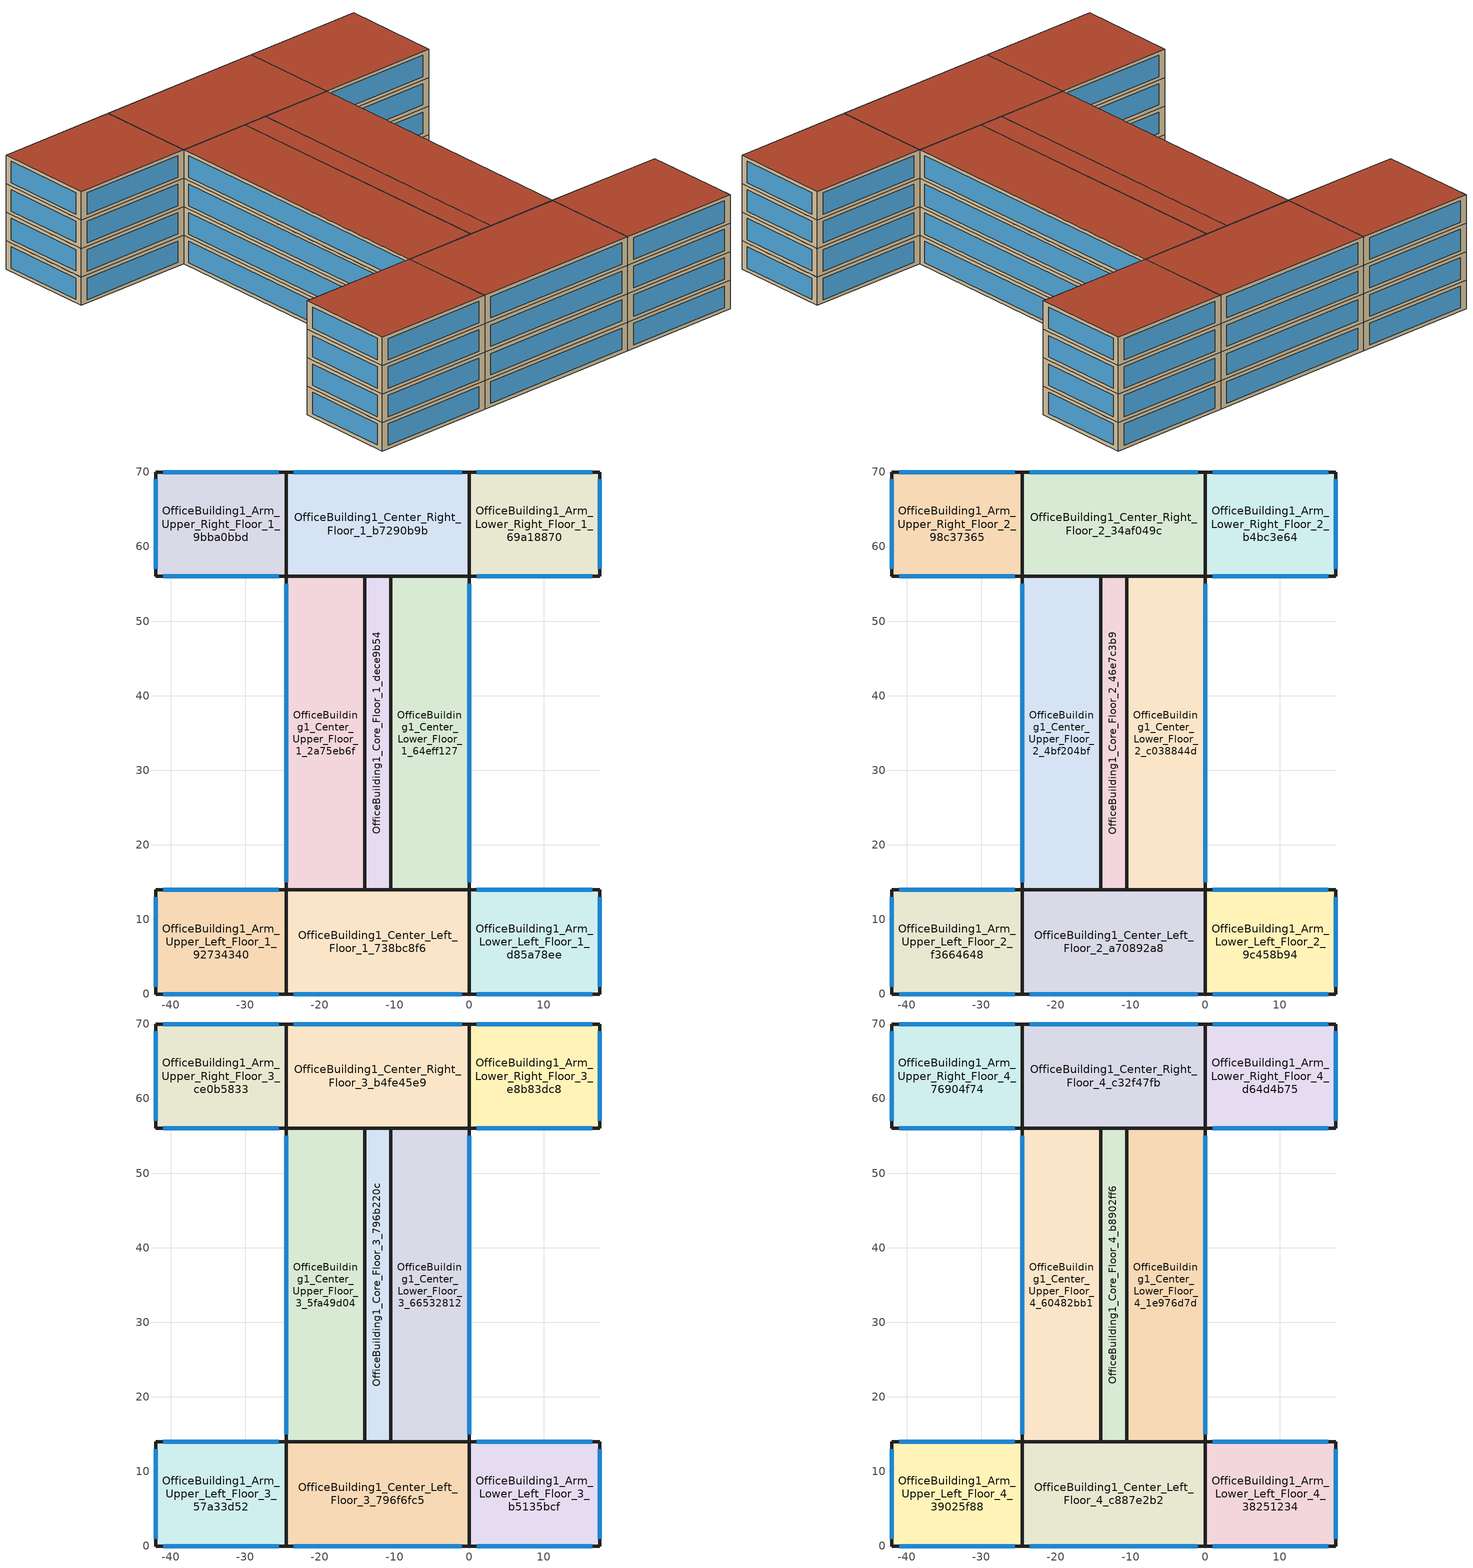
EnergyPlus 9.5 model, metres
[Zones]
OfficeBuilding1_Arm_Lower_Left_Floor_1_d85a78ee
 floor ground (BasePlate): 17.5,14 17.5,0 0,0 0,14 z0
 wall outside (Wall_Exterior_Bearing_AboveGround): 17.5,14 0,14 0,0 17.5,0 17.5,14 z0:4
 window (Theoretical-Window_EnergyStandardCompliant): 16.5,14 1,14 / 17.5,1 17.5,13 / 1,0 16.5,0 z0.5:3.5
 roof outside (Roof_Flat): 17.5,0 17.5,14 0,14 0,0 z4
OfficeBuilding1_Arm_Lower_Right_Floor_1_69a18870
 floor ground (BasePlate): 17.5,70 17.5,56 0,56 0,70 z0
 wall outside (Wall_Exterior_Bearing_AboveGround): 17.5,70 0,70 0,56 17.5,56 17.5,70 z0:4
 window (Theoretical-Window_EnergyStandardCompliant): 16.5,70 1,70 / 17.5,57 17.5,69 / 1,56 16.5,56 z0.5:3.5
 roof outside (Roof_Flat): 17.5,56 17.5,70 0,70 0,56 z4
OfficeBuilding1_Arm_Upper_Left_Floor_1_92734340
 floor ground (BasePlate): -24.5,14 -24.5,0 -42,0 -42,14 z0
 wall outside (Wall_Exterior_Bearing_AboveGround): -42,0 -24.5,0 -24.5,14 -42,14 -42,0 z0:4
 window (Theoretical-Window_EnergyStandardCompliant): -41,0 -25.5,0 / -42,13 -42,1 / -25.5,14 -41,14 z0.5:3.5
 roof outside (Roof_Flat): -24.5,0 -24.5,14 -42,14 -42,0 z4
OfficeBuilding1_Arm_Upper_Right_Floor_1_9bba0bbd
 floor ground (BasePlate): -24.5,70 -24.5,56 -42,56 -42,70 z0
 wall outside (Wall_Exterior_Bearing_AboveGround): -42,56 -24.5,56 -24.5,70 -42,70 -42,56 z0:4
 window (Theoretical-Window_EnergyStandardCompliant): -41,56 -25.5,56 / -42,69 -42,57 / -25.5,70 -41,70 z0.5:3.5
 roof outside (Roof_Flat): -24.5,56 -24.5,70 -42,70 -42,56 z4
OfficeBuilding1_Center_Left_Floor_1_738bc8f6
 floor ground (BasePlate): 0,14 0,0 -24.5,0 -24.5,14 z0
 wall outside (Wall_Exterior_Bearing_AboveGround): 0,0 0,14 -24.5,14 -24.5,0 0,0 z0:4
 window (Theoretical-Window_EnergyStandardCompliant): -23.5,0 -1,0 z0.5:3.5
 roof outside (Roof_Flat): 0,0 0,14 -24.5,14 -24.5,0 z4
OfficeBuilding1_Center_Lower_Floor_1_64eff127
 floor ground (BasePlate): 0,56 0,14 -10.5,14 -10.5,56 z0
 wall outside (Wall_Exterior_Bearing_AboveGround): 0,14 0,56 -10.5,56 -10.5,14 0,14 z0:4
 window (Theoretical-Window_EnergyStandardCompliant): 0,15 0,55 z0.5:3.5
 roof outside (Roof_Flat): 0,14 0,56 -10.5,56 -10.5,14 z4
OfficeBuilding1_Center_Right_Floor_1_b7290b9b
 floor ground (BasePlate): 0,70 0,56 -24.5,56 -24.5,70 z0
 wall outside (Wall_Exterior_Bearing_AboveGround): 0,56 0,70 -24.5,70 -24.5,56 0,56 z0:4
 window (Theoretical-Window_EnergyStandardCompliant): -1,70 -23.5,70 z0.5:3.5
 roof outside (Roof_Flat): 0,56 0,70 -24.5,70 -24.5,56 z4
OfficeBuilding1_Center_Upper_Floor_1_2a75eb6f
 floor ground (BasePlate): -14,56 -14,14 -24.5,14 -24.5,56 z0
 wall outside (Wall_Exterior_Bearing_AboveGround): -14,14 -14,56 -24.5,56 -24.5,14 -14,14 z0:4
 window (Theoretical-Window_EnergyStandardCompliant): -24.5,55 -24.5,15 z0.5:3.5
 roof outside (Roof_Flat): -14,14 -14,56 -24.5,56 -24.5,14 z4
OfficeBuilding1_Core_Floor_1_dece9b54
 floor ground (BasePlate): -10.5,56 -10.5,14 -14,14 -14,56 z0
 wall outside (Wall_Exterior_Bearing_AboveGround): -10.5,14 -10.5,56 -14,56 -14,14 -10.5,14 z0:4
 roof outside (Roof_Flat): -10.5,14 -10.5,56 -14,56 -14,14 z4
OfficeBuilding1_Arm_Lower_Left_Floor_2_9c458b94
 floor outside (Generic Exposed Floor): 17.5,14 17.5,0 0,0 0,14 z4
 wall outside (Wall_Exterior_Bearing_AboveGround): 17.5,14 0,14 0,0 17.5,0 17.5,14 z4:8
 window (Theoretical-Window_EnergyStandardCompliant): 16.5,14 1,14 / 17.5,1 17.5,13 / 1,0 16.5,0 z4.5:7.5
 roof outside (Roof_Flat): 17.5,0 17.5,14 0,14 0,0 z8
OfficeBuilding1_Arm_Lower_Right_Floor_2_b4bc3e64
 floor outside (Generic Exposed Floor): 17.5,70 17.5,56 0,56 0,70 z4
 wall outside (Wall_Exterior_Bearing_AboveGround): 17.5,70 0,70 0,56 17.5,56 17.5,70 z4:8
 window (Theoretical-Window_EnergyStandardCompliant): 16.5,70 1,70 / 17.5,57 17.5,69 / 1,56 16.5,56 z4.5:7.5
 roof outside (Roof_Flat): 17.5,56 17.5,70 0,70 0,56 z8
OfficeBuilding1_Arm_Upper_Left_Floor_2_f3664648
 floor outside (Generic Exposed Floor): -24.5,14 -24.5,0 -42,0 -42,14 z4
 wall outside (Wall_Exterior_Bearing_AboveGround): -42,0 -24.5,0 -24.5,14 -42,14 -42,0 z4:8
 window (Theoretical-Window_EnergyStandardCompliant): -41,0 -25.5,0 / -42,13 -42,1 / -25.5,14 -41,14 z4.5:7.5
 roof outside (Roof_Flat): -24.5,0 -24.5,14 -42,14 -42,0 z8
OfficeBuilding1_Arm_Upper_Right_Floor_2_98c37365
 floor outside (Generic Exposed Floor): -24.5,70 -24.5,56 -42,56 -42,70 z4
 wall outside (Wall_Exterior_Bearing_AboveGround): -42,56 -24.5,56 -24.5,70 -42,70 -42,56 z4:8
 window (Theoretical-Window_EnergyStandardCompliant): -41,56 -25.5,56 / -42,69 -42,57 / -25.5,70 -41,70 z4.5:7.5
 roof outside (Roof_Flat): -24.5,56 -24.5,70 -42,70 -42,56 z8
OfficeBuilding1_Center_Left_Floor_2_a70892a8
 floor outside (Generic Exposed Floor): 0,14 0,0 -24.5,0 -24.5,14 z4
 wall outside (Wall_Exterior_Bearing_AboveGround): 0,0 0,14 -24.5,14 -24.5,0 0,0 z4:8
 window (Theoretical-Window_EnergyStandardCompliant): -23.5,0 -1,0 z4.5:7.5
 roof outside (Roof_Flat): 0,0 0,14 -24.5,14 -24.5,0 z8
OfficeBuilding1_Center_Lower_Floor_2_c038844d
 floor outside (Generic Exposed Floor): 0,56 0,14 -10.5,14 -10.5,56 z4
 wall outside (Wall_Exterior_Bearing_AboveGround): 0,14 0,56 -10.5,56 -10.5,14 0,14 z4:8
 window (Theoretical-Window_EnergyStandardCompliant): 0,15 0,55 z4.5:7.5
 roof outside (Roof_Flat): 0,14 0,56 -10.5,56 -10.5,14 z8
OfficeBuilding1_Center_Right_Floor_2_34af049c
 floor outside (Generic Exposed Floor): 0,70 0,56 -24.5,56 -24.5,70 z4
 wall outside (Wall_Exterior_Bearing_AboveGround): 0,56 0,70 -24.5,70 -24.5,56 0,56 z4:8
 window (Theoretical-Window_EnergyStandardCompliant): -1,70 -23.5,70 z4.5:7.5
 roof outside (Roof_Flat): 0,56 0,70 -24.5,70 -24.5,56 z8
OfficeBuilding1_Center_Upper_Floor_2_4bf204bf
 floor outside (Generic Exposed Floor): -14,56 -14,14 -24.5,14 -24.5,56 z4
 wall outside (Wall_Exterior_Bearing_AboveGround): -14,14 -14,56 -24.5,56 -24.5,14 -14,14 z4:8
 window (Theoretical-Window_EnergyStandardCompliant): -24.5,55 -24.5,15 z4.5:7.5
 roof outside (Roof_Flat): -14,14 -14,56 -24.5,56 -24.5,14 z8
OfficeBuilding1_Core_Floor_2_46e7c3b9
 floor outside (Generic Exposed Floor): -10.5,56 -10.5,14 -14,14 -14,56 z4
 wall outside (Wall_Exterior_Bearing_AboveGround): -10.5,14 -10.5,56 -14,56 -14,14 -10.5,14 z4:8
 roof outside (Roof_Flat): -10.5,14 -10.5,56 -14,56 -14,14 z8
OfficeBuilding1_Arm_Lower_Left_Floor_3_b5135bcf
 floor outside (Generic Exposed Floor): 17.5,14 17.5,0 0,0 0,14 z8
 wall outside (Wall_Exterior_Bearing_AboveGround): 17.5,14 0,14 0,0 17.5,0 17.5,14 z8:12
 window (Theoretical-Window_EnergyStandardCompliant): 16.5,14 1,14 / 17.5,1 17.5,13 / 1,0 16.5,0 z8.5:11.5
 roof outside (Roof_Flat): 17.5,0 17.5,14 0,14 0,0 z12
OfficeBuilding1_Arm_Lower_Right_Floor_3_e8b83dc8
 floor outside (Generic Exposed Floor): 17.5,70 17.5,56 0,56 0,70 z8
 wall outside (Wall_Exterior_Bearing_AboveGround): 17.5,70 0,70 0,56 17.5,56 17.5,70 z8:12
 window (Theoretical-Window_EnergyStandardCompliant): 16.5,70 1,70 / 17.5,57 17.5,69 / 1,56 16.5,56 z8.5:11.5
 roof outside (Roof_Flat): 17.5,56 17.5,70 0,70 0,56 z12
OfficeBuilding1_Arm_Upper_Left_Floor_3_57a33d52
 floor outside (Generic Exposed Floor): -24.5,14 -24.5,0 -42,0 -42,14 z8
 wall outside (Wall_Exterior_Bearing_AboveGround): -42,0 -24.5,0 -24.5,14 -42,14 -42,0 z8:12
 window (Theoretical-Window_EnergyStandardCompliant): -41,0 -25.5,0 / -42,13 -42,1 / -25.5,14 -41,14 z8.5:11.5
 roof outside (Roof_Flat): -24.5,0 -24.5,14 -42,14 -42,0 z12
OfficeBuilding1_Arm_Upper_Right_Floor_3_ce0b5833
 floor outside (Generic Exposed Floor): -24.5,70 -24.5,56 -42,56 -42,70 z8
 wall outside (Wall_Exterior_Bearing_AboveGround): -42,56 -24.5,56 -24.5,70 -42,70 -42,56 z8:12
 window (Theoretical-Window_EnergyStandardCompliant): -41,56 -25.5,56 / -42,69 -42,57 / -25.5,70 -41,70 z8.5:11.5
 roof outside (Roof_Flat): -24.5,56 -24.5,70 -42,70 -42,56 z12
OfficeBuilding1_Center_Left_Floor_3_796f6fc5
 floor outside (Generic Exposed Floor): 0,14 0,0 -24.5,0 -24.5,14 z8
 wall outside (Wall_Exterior_Bearing_AboveGround): 0,0 0,14 -24.5,14 -24.5,0 0,0 z8:12
 window (Theoretical-Window_EnergyStandardCompliant): -23.5,0 -1,0 z8.5:11.5
 roof outside (Roof_Flat): 0,0 0,14 -24.5,14 -24.5,0 z12
OfficeBuilding1_Center_Lower_Floor_3_66532812
 floor outside (Generic Exposed Floor): 0,56 0,14 -10.5,14 -10.5,56 z8
 wall outside (Wall_Exterior_Bearing_AboveGround): 0,14 0,56 -10.5,56 -10.5,14 0,14 z8:12
 window (Theoretical-Window_EnergyStandardCompliant): 0,15 0,55 z8.5:11.5
 roof outside (Roof_Flat): 0,14 0,56 -10.5,56 -10.5,14 z12
OfficeBuilding1_Center_Right_Floor_3_b4fe45e9
 floor outside (Generic Exposed Floor): 0,70 0,56 -24.5,56 -24.5,70 z8
 wall outside (Wall_Exterior_Bearing_AboveGround): 0,56 0,70 -24.5,70 -24.5,56 0,56 z8:12
 window (Theoretical-Window_EnergyStandardCompliant): -1,70 -23.5,70 z8.5:11.5
 roof outside (Roof_Flat): 0,56 0,70 -24.5,70 -24.5,56 z12
OfficeBuilding1_Center_Upper_Floor_3_5fa49d04
 floor outside (Generic Exposed Floor): -14,56 -14,14 -24.5,14 -24.5,56 z8
 wall outside (Wall_Exterior_Bearing_AboveGround): -14,14 -14,56 -24.5,56 -24.5,14 -14,14 z8:12
 window (Theoretical-Window_EnergyStandardCompliant): -24.5,55 -24.5,15 z8.5:11.5
 roof outside (Roof_Flat): -14,14 -14,56 -24.5,56 -24.5,14 z12
OfficeBuilding1_Core_Floor_3_796b220c
 floor outside (Generic Exposed Floor): -10.5,56 -10.5,14 -14,14 -14,56 z8
 wall outside (Wall_Exterior_Bearing_AboveGround): -10.5,14 -10.5,56 -14,56 -14,14 -10.5,14 z8:12
 roof outside (Roof_Flat): -10.5,14 -10.5,56 -14,56 -14,14 z12
OfficeBuilding1_Arm_Lower_Left_Floor_4_38251234
 floor outside (Generic Exposed Floor): 17.5,14 17.5,0 0,0 0,14 z12
 wall outside (Wall_Exterior_Bearing_AboveGround): 17.5,14 0,14 0,0 17.5,0 17.5,14 z12:16
 window (Theoretical-Window_EnergyStandardCompliant): 16.5,14 1,14 / 17.5,1 17.5,13 / 1,0 16.5,0 z12.5:15.5
 roof outside (Roof_Flat): 17.5,0 17.5,14 0,14 0,0 z16
OfficeBuilding1_Arm_Lower_Right_Floor_4_d64d4b75
 floor outside (Generic Exposed Floor): 17.5,70 17.5,56 0,56 0,70 z12
 wall outside (Wall_Exterior_Bearing_AboveGround): 17.5,70 0,70 0,56 17.5,56 17.5,70 z12:16
 window (Theoretical-Window_EnergyStandardCompliant): 16.5,70 1,70 / 17.5,57 17.5,69 / 1,56 16.5,56 z12.5:15.5
 roof outside (Roof_Flat): 17.5,56 17.5,70 0,70 0,56 z16
OfficeBuilding1_Arm_Upper_Left_Floor_4_39025f88
 floor outside (Generic Exposed Floor): -24.5,14 -24.5,0 -42,0 -42,14 z12
 wall outside (Wall_Exterior_Bearing_AboveGround): -42,0 -24.5,0 -24.5,14 -42,14 -42,0 z12:16
 window (Theoretical-Window_EnergyStandardCompliant): -41,0 -25.5,0 / -42,13 -42,1 / -25.5,14 -41,14 z12.5:15.5
 roof outside (Roof_Flat): -24.5,0 -24.5,14 -42,14 -42,0 z16
OfficeBuilding1_Arm_Upper_Right_Floor_4_76904f74
 floor outside (Generic Exposed Floor): -24.5,70 -24.5,56 -42,56 -42,70 z12
 wall outside (Wall_Exterior_Bearing_AboveGround): -42,56 -24.5,56 -24.5,70 -42,70 -42,56 z12:16
 window (Theoretical-Window_EnergyStandardCompliant): -41,56 -25.5,56 / -42,69 -42,57 / -25.5,70 -41,70 z12.5:15.5
 roof outside (Roof_Flat): -24.5,56 -24.5,70 -42,70 -42,56 z16
OfficeBuilding1_Center_Left_Floor_4_c887e2b2
 floor outside (Generic Exposed Floor): 0,14 0,0 -24.5,0 -24.5,14 z12
 wall outside (Wall_Exterior_Bearing_AboveGround): 0,0 0,14 -24.5,14 -24.5,0 0,0 z12:16
 window (Theoretical-Window_EnergyStandardCompliant): -23.5,0 -1,0 z12.5:15.5
 roof outside (Roof_Flat): 0,0 0,14 -24.5,14 -24.5,0 z16
OfficeBuilding1_Center_Lower_Floor_4_1e976d7d
 floor outside (Generic Exposed Floor): 0,56 0,14 -10.5,14 -10.5,56 z12
 wall outside (Wall_Exterior_Bearing_AboveGround): 0,14 0,56 -10.5,56 -10.5,14 0,14 z12:16
 window (Theoretical-Window_EnergyStandardCompliant): 0,15 0,55 z12.5:15.5
 roof outside (Roof_Flat): 0,14 0,56 -10.5,56 -10.5,14 z16
OfficeBuilding1_Center_Right_Floor_4_c32f47fb
 floor outside (Generic Exposed Floor): 0,70 0,56 -24.5,56 -24.5,70 z12
 wall outside (Wall_Exterior_Bearing_AboveGround): 0,56 0,70 -24.5,70 -24.5,56 0,56 z12:16
 window (Theoretical-Window_EnergyStandardCompliant): -1,70 -23.5,70 z12.5:15.5
 roof outside (Roof_Flat): 0,56 0,70 -24.5,70 -24.5,56 z16
OfficeBuilding1_Center_Upper_Floor_4_60482bb1
 floor outside (Generic Exposed Floor): -14,56 -14,14 -24.5,14 -24.5,56 z12
 wall outside (Wall_Exterior_Bearing_AboveGround): -14,14 -14,56 -24.5,56 -24.5,14 -14,14 z12:16
 window (Theoretical-Window_EnergyStandardCompliant): -24.5,55 -24.5,15 z12.5:15.5
 roof outside (Roof_Flat): -14,14 -14,56 -24.5,56 -24.5,14 z16
OfficeBuilding1_Core_Floor_4_b8902ff6
 floor outside (Generic Exposed Floor): -10.5,56 -10.5,14 -14,14 -14,56 z12
 wall outside (Wall_Exterior_Bearing_AboveGround): -10.5,14 -10.5,56 -14,56 -14,14 -10.5,14 z12:16
 roof outside (Roof_Flat): -10.5,14 -10.5,56 -14,56 -14,14 z16
[Building]
Building 1: North Axis {deg}=0; Terrain=City; Solar Distribution=MinimalShadowing
[Site:Location]
Site 1: Latitude {deg}=0; Longitude {deg}=0; Time Zone {hr}=0; Elevation {m}=0
[Site:WaterMainsTemperature]
Calculation Method=CorrelationFromWeatherFile
[SizingPeriod:DesignDay] Day of Month=21; Dry-Bulb Temperature Range Modifier Type=DefaultMultipliers; Barometric Pressure {Pa}=95129; Rain Indicator=No; Snow Indicator=No; Daylight Saving Time Indicator=No
Name | Month | Day Type | Maximum Dry-Bulb Temperature {C} | Daily Dry-Bulb Temperature Range {deltaC} | Humidity Condition Type | Wetbulb or DewPoint at Maximum Dry-Bulb {C} | Wind Speed {m/s} | Wind Direction {deg} | Solar Model Indicator | ASHRAE Clear Sky Optical Depth for Beam Irradiance (taub) | ASHRAE Clear Sky Optical Depth for Diffuse Irradiance (taud) | Enthalpy at Maximum Dry-Bulb {J/kg} | Sky Clearness
MUNICH Ann Clg .4% Condns DB=>MWB | 7 | SummerDesignDay | 29.4 | 10.7 | Wetbulb | 18.9 | 3.4 | 90 | ASHRAETau | 0.456 | 1.962
MUNICH Ann Clg .4% Condns DP=>MDB | 7 | SummerDesignDay | 21.8 | 10.7 | Dewpoint | 17.8 | 3.4 | 90 | ASHRAETau | 0.456 | 1.962
MUNICH Ann Clg .4% Condns Enth=>MDB | 7 | SummerDesignDay | 27 | 10.7 | Enthalpy |  | 3.4 | 90 | ASHRAETau | 0.456 | 1.962 | 59000
MUNICH Ann Clg .4% Condns WB=>MDB | 7 | SummerDesignDay | 26.8 | 10.7 | Wetbulb | 19.9 | 3.4 | 90 | ASHRAETau | 0.456 | 1.962
MUNICH Ann Htg 99.6% Condns DB | 1 | WinterDesignDay | -14.2 | 0 | Wetbulb | -14.2 | 1.7 | 80 | ASHRAEClearSky |  |  |  | 0
MUNICH Ann Htg Wind 99.6% Condns WS=>MCDB | 1 | WinterDesignDay | 8.4 | 0 | Wetbulb | 8.4 | 15.8 | 80 | ASHRAEClearSky |  |  |  | 0
MUNICH Ann Hum_n 99.6% Condns DP=>MCDB | 1 | WinterDesignDay | -14 | 0 | Dewpoint | -16 | 1.7 | 80 | ASHRAEClearSky |  |  |  | 0
[Material] Thermal Absorptance=0.9
Name | Roughness | Thickness {m} | Conductivity {W/m-K} | Density {kg/m3} | Specific Heat {J/kg-K} | Solar Absorptance | Visible Absorptance
floor_cementscreed | Smooth | 0.08 | 1.4 | 2000 | 1000 | 0.7 | 0.7
floor_structure | Smooth | 0.2 | 2.3 | 2300 | 900 | 0.7 | 0.7
Generic 50mm Insulation | MediumRough | 0.05 | 0.03 | 43 | 1210 | 0.7 | 0.7
Generic Ceiling Air Gap | Smooth | 0.1 | 0.556 | 1.28 | 1000 | 0.7 | 0.7
Generic LW Concrete | MediumRough | 0.1 | 0.53 | 1280 | 840 | 0.8 | 0.8
Generic Painted Metal | Smooth | 0.0015 | 45 | 7690 | 410 | 0.5 | 0.5
gfloor_insulation | Smooth | 0.172558 | 0.035 | 20 | 1000 | 0.7 | 0.7
pInsulation | Smooth | 0.05 | 0.035 | 20 | 1000 | 0.7 | 0.7
roof_insulation | Smooth | 0.231131 | 0.035 | 20 | 1000 | 0.7 | 0.7
roof_plaster | Smooth | 0.02 | 0.7 | 1400 | 1000 | 0.7 | 0.7
roof_structure | Smooth | 0.25 | 2.3 | 2300 | 900 | 0.7 | 0.7
wall_insulation | Smooth | 0.222863 | 0.035 | 25 | 1000 | 0.7 | 0.7
wall_plasterlayer | Smooth | 0.02 | 0.7 | 1400 | 1000 | 0.4 | 0.7
wall_structure | Smooth | 0.18 | 2.3 | 2300 | 1100 | 0.7 | 0.7
[WindowMaterial:SimpleGlazingSystem]
Theoretical-WindowMaterial_EnergyStandardCompliant: U-Factor {W/m2-K}=0.8; Solar Heat Gain Coefficient=0.25; Visible Transmittance=0.6
[Construction]
BasePlate: pInsulation, floor_structure, gfloor_insulation, floor_cementscreed
Generic Exposed Floor: Generic Painted Metal, Generic Ceiling Air Gap, Generic 50mm Insulation, Generic LW Concrete
Roof_Flat: pInsulation, roof_insulation, roof_structure, roof_plaster
Theoretical-Window_EnergyStandardCompliant: Theoretical-WindowMaterial_EnergyStandardCompliant
Wall_Exterior_Bearing_AboveGround: wall_plasterlayer, wall_insulation, wall_structure, wall_plasterlayer
[Zone] Multiplier=1; Part of Total Floor Area=Yes
OfficeBuilding1_Arm_Lower_Left_Floor_1_d85a78ee; OfficeBuilding1_Arm_Lower_Left_Floor_2_9c458b94; OfficeBuilding1_Arm_Lower_Left_Floor_3_b5135bcf; OfficeBuilding1_Arm_Lower_Left_Floor_4_38251234; OfficeBuilding1_Arm_Lower_Right_Floor_1_69a18870; OfficeBuilding1_Arm_Lower_Right_Floor_2_b4bc3e64; OfficeBuilding1_Arm_Lower_Right_Floor_3_e8b83dc8; OfficeBuilding1_Arm_Lower_Right_Floor_4_d64d4b75; OfficeBuilding1_Arm_Upper_Left_Floor_1_92734340; OfficeBuilding1_Arm_Upper_Left_Floor_2_f3664648; OfficeBuilding1_Arm_Upper_Left_Floor_3_57a33d52; OfficeBuilding1_Arm_Upper_Left_Floor_4_39025f88; OfficeBuilding1_Arm_Upper_Right_Floor_1_9bba0bbd; OfficeBuilding1_Arm_Upper_Right_Floor_2_98c37365; OfficeBuilding1_Arm_Upper_Right_Floor_3_ce0b5833; OfficeBuilding1_Arm_Upper_Right_Floor_4_76904f74; OfficeBuilding1_Center_Left_Floor_1_738bc8f6; OfficeBuilding1_Center_Left_Floor_2_a70892a8; OfficeBuilding1_Center_Left_Floor_3_796f6fc5; OfficeBuilding1_Center_Left_Floor_4_c887e2b2; OfficeBuilding1_Center_Lower_Floor_1_64eff127; OfficeBuilding1_Center_Lower_Floor_2_c038844d; OfficeBuilding1_Center_Lower_Floor_3_66532812; OfficeBuilding1_Center_Lower_Floor_4_1e976d7d; OfficeBuilding1_Center_Right_Floor_1_b7290b9b; OfficeBuilding1_Center_Right_Floor_2_34af049c; OfficeBuilding1_Center_Right_Floor_3_b4fe45e9; OfficeBuilding1_Center_Right_Floor_4_c32f47fb; OfficeBuilding1_Center_Upper_Floor_1_2a75eb6f; OfficeBuilding1_Center_Upper_Floor_2_4bf204bf; OfficeBuilding1_Center_Upper_Floor_3_5fa49d04; OfficeBuilding1_Center_Upper_Floor_4_60482bb1; OfficeBuilding1_Core_Floor_1_dece9b54; OfficeBuilding1_Core_Floor_2_46e7c3b9; OfficeBuilding1_Core_Floor_3_796b220c; OfficeBuilding1_Core_Floor_4_b8902ff6
[ZoneControl:Thermostat] Temperature Difference Between Cutout And Setpoint {deltaC}=0
Name | Zone or ZoneList | Control Type Schedule | Control 1
OfficeBuilding1_Arm_Lower_Left_Floor_1_d85a78ee Thermostat | OfficeBuilding1_Arm_Lower_Left_Floor_1_d85a78ee | OfficeBuilding1_Arm_Lower_Left_Floor_1_d85a78ee Thermostat Schedule | Thermostat Setpoint Dual Setpoint 25
OfficeBuilding1_Arm_Lower_Left_Floor_2_9c458b94 Thermostat | OfficeBuilding1_Arm_Lower_Left_Floor_2_9c458b94 | OfficeBuilding1_Arm_Lower_Left_Floor_2_9c458b94 Thermostat Schedule | Thermostat Setpoint Dual Setpoint 26
OfficeBuilding1_Arm_Lower_Left_Floor_3_b5135bcf Thermostat | OfficeBuilding1_Arm_Lower_Left_Floor_3_b5135bcf | OfficeBuilding1_Arm_Lower_Left_Floor_3_b5135bcf Thermostat Schedule | Thermostat Setpoint Dual Setpoint 27
OfficeBuilding1_Arm_Lower_Left_Floor_4_38251234 Thermostat | OfficeBuilding1_Arm_Lower_Left_Floor_4_38251234 | OfficeBuilding1_Arm_Lower_Left_Floor_4_38251234 Thermostat Schedule | Thermostat Setpoint Dual Setpoint 28
OfficeBuilding1_Arm_Lower_Right_Floor_1_69a18870 Thermostat | OfficeBuilding1_Arm_Lower_Right_Floor_1_69a18870 | OfficeBuilding1_Arm_Lower_Right_Floor_1_69a18870 Thermostat Schedule | Thermostat Setpoint Dual Setpoint 21
OfficeBuilding1_Arm_Lower_Right_Floor_2_b4bc3e64 Thermostat | OfficeBuilding1_Arm_Lower_Right_Floor_2_b4bc3e64 | OfficeBuilding1_Arm_Lower_Right_Floor_2_b4bc3e64 Thermostat Schedule | Thermostat Setpoint Dual Setpoint 22
OfficeBuilding1_Arm_Lower_Right_Floor_3_e8b83dc8 Thermostat | OfficeBuilding1_Arm_Lower_Right_Floor_3_e8b83dc8 | OfficeBuilding1_Arm_Lower_Right_Floor_3_e8b83dc8 Thermostat Schedule | Thermostat Setpoint Dual Setpoint 23
OfficeBuilding1_Arm_Lower_Right_Floor_4_d64d4b75 Thermostat | OfficeBuilding1_Arm_Lower_Right_Floor_4_d64d4b75 | OfficeBuilding1_Arm_Lower_Right_Floor_4_d64d4b75 Thermostat Schedule | Thermostat Setpoint Dual Setpoint 24
OfficeBuilding1_Arm_Upper_Left_Floor_1_92734340 Thermostat | OfficeBuilding1_Arm_Upper_Left_Floor_1_92734340 | OfficeBuilding1_Arm_Upper_Left_Floor_1_92734340 Thermostat Schedule | Thermostat Setpoint Dual Setpoint 29
OfficeBuilding1_Arm_Upper_Left_Floor_2_f3664648 Thermostat | OfficeBuilding1_Arm_Upper_Left_Floor_2_f3664648 | OfficeBuilding1_Arm_Upper_Left_Floor_2_f3664648 Thermostat Schedule | Thermostat Setpoint Dual Setpoint 30
OfficeBuilding1_Arm_Upper_Left_Floor_3_57a33d52 Thermostat | OfficeBuilding1_Arm_Upper_Left_Floor_3_57a33d52 | OfficeBuilding1_Arm_Upper_Left_Floor_3_57a33d52 Thermostat Schedule | Thermostat Setpoint Dual Setpoint 31
OfficeBuilding1_Arm_Upper_Left_Floor_4_39025f88 Thermostat | OfficeBuilding1_Arm_Upper_Left_Floor_4_39025f88 | OfficeBuilding1_Arm_Upper_Left_Floor_4_39025f88 Thermostat Schedule | Thermostat Setpoint Dual Setpoint 32
OfficeBuilding1_Arm_Upper_Right_Floor_1_9bba0bbd Thermostat | OfficeBuilding1_Arm_Upper_Right_Floor_1_9bba0bbd | OfficeBuilding1_Arm_Upper_Right_Floor_1_9bba0bbd Thermostat Schedule | Thermostat Setpoint Dual Setpoint 33
OfficeBuilding1_Arm_Upper_Right_Floor_2_98c37365 Thermostat | OfficeBuilding1_Arm_Upper_Right_Floor_2_98c37365 | OfficeBuilding1_Arm_Upper_Right_Floor_2_98c37365 Thermostat Schedule | Thermostat Setpoint Dual Setpoint 34
OfficeBuilding1_Arm_Upper_Right_Floor_3_ce0b5833 Thermostat | OfficeBuilding1_Arm_Upper_Right_Floor_3_ce0b5833 | OfficeBuilding1_Arm_Upper_Right_Floor_3_ce0b5833 Thermostat Schedule | Thermostat Setpoint Dual Setpoint 35
OfficeBuilding1_Arm_Upper_Right_Floor_4_76904f74 Thermostat | OfficeBuilding1_Arm_Upper_Right_Floor_4_76904f74 | OfficeBuilding1_Arm_Upper_Right_Floor_4_76904f74 Thermostat Schedule | Thermostat Setpoint Dual Setpoint 36
OfficeBuilding1_Center_Left_Floor_1_738bc8f6 Thermostat | OfficeBuilding1_Center_Left_Floor_1_738bc8f6 | OfficeBuilding1_Center_Left_Floor_1_738bc8f6 Thermostat Schedule | Thermostat Setpoint Dual Setpoint 17
OfficeBuilding1_Center_Left_Floor_2_a70892a8 Thermostat | OfficeBuilding1_Center_Left_Floor_2_a70892a8 | OfficeBuilding1_Center_Left_Floor_2_a70892a8 Thermostat Schedule | Thermostat Setpoint Dual Setpoint 18
OfficeBuilding1_Center_Left_Floor_3_796f6fc5 Thermostat | OfficeBuilding1_Center_Left_Floor_3_796f6fc5 | OfficeBuilding1_Center_Left_Floor_3_796f6fc5 Thermostat Schedule | Thermostat Setpoint Dual Setpoint 19
OfficeBuilding1_Center_Left_Floor_4_c887e2b2 Thermostat | OfficeBuilding1_Center_Left_Floor_4_c887e2b2 | OfficeBuilding1_Center_Left_Floor_4_c887e2b2 Thermostat Schedule | Thermostat Setpoint Dual Setpoint 20
OfficeBuilding1_Center_Lower_Floor_1_64eff127 Thermostat | OfficeBuilding1_Center_Lower_Floor_1_64eff127 | OfficeBuilding1_Center_Lower_Floor_1_64eff127 Thermostat Schedule | Thermostat Setpoint Dual Setpoint 5
OfficeBuilding1_Center_Lower_Floor_2_c038844d Thermostat | OfficeBuilding1_Center_Lower_Floor_2_c038844d | OfficeBuilding1_Center_Lower_Floor_2_c038844d Thermostat Schedule | Thermostat Setpoint Dual Setpoint 6
OfficeBuilding1_Center_Lower_Floor_3_66532812 Thermostat | OfficeBuilding1_Center_Lower_Floor_3_66532812 | OfficeBuilding1_Center_Lower_Floor_3_66532812 Thermostat Schedule | Thermostat Setpoint Dual Setpoint 7
OfficeBuilding1_Center_Lower_Floor_4_1e976d7d Thermostat | OfficeBuilding1_Center_Lower_Floor_4_1e976d7d | OfficeBuilding1_Center_Lower_Floor_4_1e976d7d Thermostat Schedule | Thermostat Setpoint Dual Setpoint 8
OfficeBuilding1_Center_Right_Floor_1_b7290b9b Thermostat | OfficeBuilding1_Center_Right_Floor_1_b7290b9b | OfficeBuilding1_Center_Right_Floor_1_b7290b9b Thermostat Schedule | Thermostat Setpoint Dual Setpoint 13
OfficeBuilding1_Center_Right_Floor_2_34af049c Thermostat | OfficeBuilding1_Center_Right_Floor_2_34af049c | OfficeBuilding1_Center_Right_Floor_2_34af049c Thermostat Schedule | Thermostat Setpoint Dual Setpoint 14
OfficeBuilding1_Center_Right_Floor_3_b4fe45e9 Thermostat | OfficeBuilding1_Center_Right_Floor_3_b4fe45e9 | OfficeBuilding1_Center_Right_Floor_3_b4fe45e9 Thermostat Schedule | Thermostat Setpoint Dual Setpoint 15
OfficeBuilding1_Center_Right_Floor_4_c32f47fb Thermostat | OfficeBuilding1_Center_Right_Floor_4_c32f47fb | OfficeBuilding1_Center_Right_Floor_4_c32f47fb Thermostat Schedule | Thermostat Setpoint Dual Setpoint 16
OfficeBuilding1_Center_Upper_Floor_1_2a75eb6f Thermostat | OfficeBuilding1_Center_Upper_Floor_1_2a75eb6f | OfficeBuilding1_Center_Upper_Floor_1_2a75eb6f Thermostat Schedule | Thermostat Setpoint Dual Setpoint 9
OfficeBuilding1_Center_Upper_Floor_2_4bf204bf Thermostat | OfficeBuilding1_Center_Upper_Floor_2_4bf204bf | OfficeBuilding1_Center_Upper_Floor_2_4bf204bf Thermostat Schedule | Thermostat Setpoint Dual Setpoint 10
OfficeBuilding1_Center_Upper_Floor_3_5fa49d04 Thermostat | OfficeBuilding1_Center_Upper_Floor_3_5fa49d04 | OfficeBuilding1_Center_Upper_Floor_3_5fa49d04 Thermostat Schedule | Thermostat Setpoint Dual Setpoint 11
OfficeBuilding1_Center_Upper_Floor_4_60482bb1 Thermostat | OfficeBuilding1_Center_Upper_Floor_4_60482bb1 | OfficeBuilding1_Center_Upper_Floor_4_60482bb1 Thermostat Schedule | Thermostat Setpoint Dual Setpoint 12
OfficeBuilding1_Core_Floor_1_dece9b54 Thermostat | OfficeBuilding1_Core_Floor_1_dece9b54 | OfficeBuilding1_Core_Floor_1_dece9b54 Thermostat Schedule | Thermostat Setpoint Dual Setpoint 1
OfficeBuilding1_Core_Floor_2_46e7c3b9 Thermostat | OfficeBuilding1_Core_Floor_2_46e7c3b9 | OfficeBuilding1_Core_Floor_2_46e7c3b9 Thermostat Schedule | Thermostat Setpoint Dual Setpoint 2
OfficeBuilding1_Core_Floor_3_796b220c Thermostat | OfficeBuilding1_Core_Floor_3_796b220c | OfficeBuilding1_Core_Floor_3_796b220c Thermostat Schedule | Thermostat Setpoint Dual Setpoint 3
OfficeBuilding1_Core_Floor_4_b8902ff6 Thermostat | OfficeBuilding1_Core_Floor_4_b8902ff6 | OfficeBuilding1_Core_Floor_4_b8902ff6 Thermostat Schedule | Thermostat Setpoint Dual Setpoint 4
[ThermostatSetpoint:DualSetpoint] Heating Setpoint Temperature Schedule=OfficeMedium HTGSETP_SCH_YES_OPTIMUM; Cooling Setpoint Temperature Schedule=OfficeMedium CLGSETP_SCH_YES_OPTIMUM
Thermostat Setpoint Dual Setpoint 25; Thermostat Setpoint Dual Setpoint 26; Thermostat Setpoint Dual Setpoint 27; Thermostat Setpoint Dual Setpoint 28; Thermostat Setpoint Dual Setpoint 21; Thermostat Setpoint Dual Setpoint 22; Thermostat Setpoint Dual Setpoint 23; Thermostat Setpoint Dual Setpoint 24; Thermostat Setpoint Dual Setpoint 29; Thermostat Setpoint Dual Setpoint 30; Thermostat Setpoint Dual Setpoint 31; Thermostat Setpoint Dual Setpoint 32; Thermostat Setpoint Dual Setpoint 33; Thermostat Setpoint Dual Setpoint 34; Thermostat Setpoint Dual Setpoint 35; Thermostat Setpoint Dual Setpoint 36; Thermostat Setpoint Dual Setpoint 17; Thermostat Setpoint Dual Setpoint 18; Thermostat Setpoint Dual Setpoint 19; Thermostat Setpoint Dual Setpoint 20; Thermostat Setpoint Dual Setpoint 5; Thermostat Setpoint Dual Setpoint 6; Thermostat Setpoint Dual Setpoint 7; Thermostat Setpoint Dual Setpoint 8; Thermostat Setpoint Dual Setpoint 13; Thermostat Setpoint Dual Setpoint 14; Thermostat Setpoint Dual Setpoint 15; Thermostat Setpoint Dual Setpoint 16; Thermostat Setpoint Dual Setpoint 9; Thermostat Setpoint Dual Setpoint 10; Thermostat Setpoint Dual Setpoint 11; Thermostat Setpoint Dual Setpoint 12; Thermostat Setpoint Dual Setpoint 1; Thermostat Setpoint Dual Setpoint 2; Thermostat Setpoint Dual Setpoint 3; Thermostat Setpoint Dual Setpoint 4
[ZoneHVAC:IdealLoadsAirSystem] Maximum Heating Supply Air Temperature {C}=50; Minimum Cooling Supply Air Temperature {C}=13; Heating Limit=LimitCapacity; Maximum Sensible Heating Capacity {W}=Autosize; Cooling Limit=LimitFlowRateAndCapacity; Maximum Cooling Air Flow Rate {m3/s}=Autosize; Maximum Total Cooling Capacity {W}=Autosize; Demand Controlled Ventilation Type=None; Outdoor Air Economizer Type=DifferentialDryBulb; Sensible Heat Recovery Effectiveness=0; Latent Heat Recovery Effectiveness=0
Name | Design Specification Outdoor Air Object
OfficeBuilding1_Arm_Lower_Left_Floor_1_d85a78ee Ideal Loads Air System; OfficeBuilding1_Arm_Lower_Left_Floor_2_9c458b94 Ideal Loads Air System; OfficeBuilding1_Arm_Lower_Left_Floor_3_b5135bcf Ideal Loads Air System; OfficeBuilding1_Arm_Lower_Left_Floor_4_38251234 Ideal Loads Air System; OfficeBuilding1_Arm_Lower_Right_Floor_1_69a18870 Ideal Loads Air System; OfficeBuilding1_Arm_Lower_Right_Floor_2_b4bc3e64 Ideal Loads Air System; OfficeBuilding1_Arm_Lower_Right_Floor_3_e8b83dc8 Ideal Loads Air System; OfficeBuilding1_Arm_Lower_Right_Floor_4_d64d4b75 Ideal Loads Air System; OfficeBuilding1_Arm_Upper_Left_Floor_1_92734340 Ideal Loads Air System; OfficeBuilding1_Arm_Upper_Left_Floor_2_f3664648 Ideal Loads Air System; OfficeBuilding1_Arm_Upper_Left_Floor_3_57a33d52 Ideal Loads Air System; OfficeBuilding1_Arm_Upper_Left_Floor_4_39025f88 Ideal Loads Air System; OfficeBuilding1_Arm_Upper_Right_Floor_1_9bba0bbd Ideal Loads Air System; OfficeBuilding1_Arm_Upper_Right_Floor_2_98c37365 Ideal Loads Air System; OfficeBuilding1_Arm_Upper_Right_Floor_3_ce0b5833 Ideal Loads Air System; OfficeBuilding1_Arm_Upper_Right_Floor_4_76904f74 Ideal Loads Air System; OfficeBuilding1_Center_Left_Floor_1_738bc8f6 Ideal Loads Air System; OfficeBuilding1_Center_Left_Floor_2_a70892a8 Ideal Loads Air System; OfficeBuilding1_Center_Left_Floor_3_796f6fc5 Ideal Loads Air System; OfficeBuilding1_Center_Left_Floor_4_c887e2b2 Ideal Loads Air System; OfficeBuilding1_Center_Lower_Floor_1_64eff127 Ideal Loads Air System; OfficeBuilding1_Center_Lower_Floor_3_66532812 Ideal Loads Air System; OfficeBuilding1_Center_Right_Floor_1_b7290b9b Ideal Loads Air System; OfficeBuilding1_Center_Right_Floor_2_34af049c Ideal Loads Air System; OfficeBuilding1_Center_Right_Floor_3_b4fe45e9 Ideal Loads Air System; OfficeBuilding1_Center_Right_Floor_4_c32f47fb Ideal Loads Air System; OfficeBuilding1_Center_Upper_Floor_1_2a75eb6f Ideal Loads Air System; OfficeBuilding1_Center_Upper_Floor_2_4bf204bf Ideal Loads Air System; OfficeBuilding1_Center_Upper_Floor_3_5fa49d04 Ideal Loads Air System; OfficeBuilding1_Center_Upper_Floor_4_60482bb1 Ideal Loads Air System; OfficeBuilding1_Core_Floor_2_46e7c3b9 Ideal Loads Air System; OfficeBuilding1_Core_Floor_3_796b220c Ideal Loads Air System; OfficeBuilding1_Core_Floor_4_b8902ff6 Ideal Loads Air System | 2019::MediumOffice::OpenOffice_Ventilation
OfficeBuilding1_Center_Lower_Floor_2_c038844d Ideal Loads Air System; OfficeBuilding1_Center_Lower_Floor_4_1e976d7d Ideal Loads Air System | 2019::MediumOffice::Conference_Ventilation
OfficeBuilding1_Core_Floor_1_dece9b54 Ideal Loads Air System | 2019::MediumOffice::Stair_Ventilation
[DesignSpecification:OutdoorAir] Outdoor Air Method=Sum; Outdoor Air Flow per Zone Floor Area {m3/s-m2}=0.0003048; Outdoor Air Flow per Zone {m3/s}=0; Outdoor Air Flow Air Changes per Hour {1/hr}=0
Name | Outdoor Air Flow per Person {m3/s-person}
2019::MediumOffice::OpenOffice_Ventilation; 2019::MediumOffice::Conference_Ventilation | 0.00235973
2019::MediumOffice::Stair_Ventilation | 0
[Zone equipment]
OfficeBuilding1_Arm_Lower_Left_Floor_1_d85a78ee: OfficeBuilding1_Arm_Lower_Left_Floor_1_d85a78ee Ideal Loads Air System
OfficeBuilding1_Arm_Lower_Left_Floor_2_9c458b94: OfficeBuilding1_Arm_Lower_Left_Floor_2_9c458b94 Ideal Loads Air System
OfficeBuilding1_Arm_Lower_Left_Floor_3_b5135bcf: OfficeBuilding1_Arm_Lower_Left_Floor_3_b5135bcf Ideal Loads Air System
OfficeBuilding1_Arm_Lower_Left_Floor_4_38251234: OfficeBuilding1_Arm_Lower_Left_Floor_4_38251234 Ideal Loads Air System
OfficeBuilding1_Arm_Lower_Right_Floor_1_69a18870: OfficeBuilding1_Arm_Lower_Right_Floor_1_69a18870 Ideal Loads Air System
OfficeBuilding1_Arm_Lower_Right_Floor_2_b4bc3e64: OfficeBuilding1_Arm_Lower_Right_Floor_2_b4bc3e64 Ideal Loads Air System
OfficeBuilding1_Arm_Lower_Right_Floor_3_e8b83dc8: OfficeBuilding1_Arm_Lower_Right_Floor_3_e8b83dc8 Ideal Loads Air System
OfficeBuilding1_Arm_Lower_Right_Floor_4_d64d4b75: OfficeBuilding1_Arm_Lower_Right_Floor_4_d64d4b75 Ideal Loads Air System
OfficeBuilding1_Arm_Upper_Left_Floor_1_92734340: OfficeBuilding1_Arm_Upper_Left_Floor_1_92734340 Ideal Loads Air System
OfficeBuilding1_Arm_Upper_Left_Floor_2_f3664648: OfficeBuilding1_Arm_Upper_Left_Floor_2_f3664648 Ideal Loads Air System
OfficeBuilding1_Arm_Upper_Left_Floor_3_57a33d52: OfficeBuilding1_Arm_Upper_Left_Floor_3_57a33d52 Ideal Loads Air System
OfficeBuilding1_Arm_Upper_Left_Floor_4_39025f88: OfficeBuilding1_Arm_Upper_Left_Floor_4_39025f88 Ideal Loads Air System
OfficeBuilding1_Arm_Upper_Right_Floor_1_9bba0bbd: OfficeBuilding1_Arm_Upper_Right_Floor_1_9bba0bbd Ideal Loads Air System
OfficeBuilding1_Arm_Upper_Right_Floor_2_98c37365: OfficeBuilding1_Arm_Upper_Right_Floor_2_98c37365 Ideal Loads Air System
OfficeBuilding1_Arm_Upper_Right_Floor_3_ce0b5833: OfficeBuilding1_Arm_Upper_Right_Floor_3_ce0b5833 Ideal Loads Air System
OfficeBuilding1_Arm_Upper_Right_Floor_4_76904f74: OfficeBuilding1_Arm_Upper_Right_Floor_4_76904f74 Ideal Loads Air System
OfficeBuilding1_Center_Left_Floor_1_738bc8f6: OfficeBuilding1_Center_Left_Floor_1_738bc8f6 Ideal Loads Air System
OfficeBuilding1_Center_Left_Floor_2_a70892a8: OfficeBuilding1_Center_Left_Floor_2_a70892a8 Ideal Loads Air System
OfficeBuilding1_Center_Left_Floor_3_796f6fc5: OfficeBuilding1_Center_Left_Floor_3_796f6fc5 Ideal Loads Air System
OfficeBuilding1_Center_Left_Floor_4_c887e2b2: OfficeBuilding1_Center_Left_Floor_4_c887e2b2 Ideal Loads Air System
OfficeBuilding1_Center_Lower_Floor_1_64eff127: OfficeBuilding1_Center_Lower_Floor_1_64eff127 Ideal Loads Air System
OfficeBuilding1_Center_Lower_Floor_2_c038844d: OfficeBuilding1_Center_Lower_Floor_2_c038844d Ideal Loads Air System
OfficeBuilding1_Center_Lower_Floor_3_66532812: OfficeBuilding1_Center_Lower_Floor_3_66532812 Ideal Loads Air System
OfficeBuilding1_Center_Lower_Floor_4_1e976d7d: OfficeBuilding1_Center_Lower_Floor_4_1e976d7d Ideal Loads Air System
OfficeBuilding1_Center_Right_Floor_1_b7290b9b: OfficeBuilding1_Center_Right_Floor_1_b7290b9b Ideal Loads Air System
OfficeBuilding1_Center_Right_Floor_2_34af049c: OfficeBuilding1_Center_Right_Floor_2_34af049c Ideal Loads Air System
OfficeBuilding1_Center_Right_Floor_3_b4fe45e9: OfficeBuilding1_Center_Right_Floor_3_b4fe45e9 Ideal Loads Air System
OfficeBuilding1_Center_Right_Floor_4_c32f47fb: OfficeBuilding1_Center_Right_Floor_4_c32f47fb Ideal Loads Air System
OfficeBuilding1_Center_Upper_Floor_1_2a75eb6f: OfficeBuilding1_Center_Upper_Floor_1_2a75eb6f Ideal Loads Air System
OfficeBuilding1_Center_Upper_Floor_2_4bf204bf: OfficeBuilding1_Center_Upper_Floor_2_4bf204bf Ideal Loads Air System
OfficeBuilding1_Center_Upper_Floor_3_5fa49d04: OfficeBuilding1_Center_Upper_Floor_3_5fa49d04 Ideal Loads Air System
OfficeBuilding1_Center_Upper_Floor_4_60482bb1: OfficeBuilding1_Center_Upper_Floor_4_60482bb1 Ideal Loads Air System
OfficeBuilding1_Core_Floor_1_dece9b54: OfficeBuilding1_Core_Floor_1_dece9b54 Ideal Loads Air System
OfficeBuilding1_Core_Floor_2_46e7c3b9: OfficeBuilding1_Core_Floor_2_46e7c3b9 Ideal Loads Air System
OfficeBuilding1_Core_Floor_3_796b220c: OfficeBuilding1_Core_Floor_3_796b220c Ideal Loads Air System
OfficeBuilding1_Core_Floor_4_b8902ff6: OfficeBuilding1_Core_Floor_4_b8902ff6 Ideal Loads Air System
[Sizing:Zone] Zone Cooling Design Supply Air Temperature Input Method=SupplyAirTemperature; Zone Cooling Design Supply Air Temperature {C}=14; Zone Cooling Design Supply Air Temperature Difference {deltaC}=11.11; Zone Heating Design Supply Air Temperature Input Method=SupplyAirTemperature; Zone Heating Design Supply Air Temperature {C}=40; Zone Heating Design Supply Air Temperature Difference {deltaC}=11.11; Zone Cooling Design Supply Air Humidity Ratio {kgWater/kgDryAir}=0.0085; Zone Heating Design Supply Air Humidity Ratio {kgWater/kgDryAir}=0.008; Cooling Design Air Flow Method=DesignDay; Cooling Design Air Flow Rate {m3/s}=0; Cooling Minimum Air Flow per Zone Floor Area {m3/s-m2}=0.000762; Cooling Minimum Air Flow {m3/s}=0; Cooling Minimum Air Flow Fraction=0; Heating Design Air Flow Method=DesignDay; Heating Design Air Flow Rate {m3/s}=0; Heating Maximum Air Flow per Zone Floor Area {m3/s-m2}=0.002032; Heating Maximum Air Flow {m3/s}=0.141576; Heating Maximum Air Flow Fraction=0.3; Account for Dedicated Outdoor Air System=No
Name | Design Specification Outdoor Air Object
OfficeBuilding1_Arm_Lower_Left_Floor_1_d85a78ee; OfficeBuilding1_Arm_Lower_Left_Floor_2_9c458b94; OfficeBuilding1_Arm_Lower_Left_Floor_3_b5135bcf; OfficeBuilding1_Arm_Lower_Left_Floor_4_38251234; OfficeBuilding1_Arm_Lower_Right_Floor_1_69a18870; OfficeBuilding1_Arm_Lower_Right_Floor_2_b4bc3e64; OfficeBuilding1_Arm_Lower_Right_Floor_3_e8b83dc8; OfficeBuilding1_Arm_Lower_Right_Floor_4_d64d4b75; OfficeBuilding1_Arm_Upper_Left_Floor_1_92734340; OfficeBuilding1_Arm_Upper_Left_Floor_2_f3664648; OfficeBuilding1_Arm_Upper_Left_Floor_3_57a33d52; OfficeBuilding1_Arm_Upper_Left_Floor_4_39025f88; OfficeBuilding1_Arm_Upper_Right_Floor_1_9bba0bbd; OfficeBuilding1_Arm_Upper_Right_Floor_2_98c37365; OfficeBuilding1_Arm_Upper_Right_Floor_3_ce0b5833; OfficeBuilding1_Arm_Upper_Right_Floor_4_76904f74; OfficeBuilding1_Center_Left_Floor_1_738bc8f6; OfficeBuilding1_Center_Left_Floor_2_a70892a8; OfficeBuilding1_Center_Left_Floor_3_796f6fc5; OfficeBuilding1_Center_Left_Floor_4_c887e2b2; OfficeBuilding1_Center_Lower_Floor_1_64eff127; OfficeBuilding1_Center_Lower_Floor_3_66532812; OfficeBuilding1_Center_Right_Floor_1_b7290b9b; OfficeBuilding1_Center_Right_Floor_2_34af049c; OfficeBuilding1_Center_Right_Floor_3_b4fe45e9; OfficeBuilding1_Center_Right_Floor_4_c32f47fb; OfficeBuilding1_Center_Upper_Floor_1_2a75eb6f; OfficeBuilding1_Center_Upper_Floor_2_4bf204bf; OfficeBuilding1_Center_Upper_Floor_3_5fa49d04; OfficeBuilding1_Center_Upper_Floor_4_60482bb1; OfficeBuilding1_Core_Floor_2_46e7c3b9; OfficeBuilding1_Core_Floor_3_796b220c; OfficeBuilding1_Core_Floor_4_b8902ff6 | 2019::MediumOffice::OpenOffice_Ventilation
OfficeBuilding1_Center_Lower_Floor_2_c038844d; OfficeBuilding1_Center_Lower_Floor_4_1e976d7d | 2019::MediumOffice::Conference_Ventilation
OfficeBuilding1_Core_Floor_1_dece9b54 | 2019::MediumOffice::Stair_Ventilation
[Schedule:Compact]
OfficeBuilding1_Arm_Lower_Left_Floor_1_d85a78ee Thermostat Schedule; OfficeBuilding1_Arm_Lower_Left_Floor_2_9c458b94 Thermostat Schedule; OfficeBuilding1_Arm_Lower_Left_Floor_3_b5135bcf Thermostat Schedule; OfficeBuilding1_Arm_Lower_Left_Floor_4_38251234 Thermostat Schedule; OfficeBuilding1_Arm_Lower_Right_Floor_1_69a18870 Thermostat Schedule; OfficeBuilding1_Arm_Lower_Right_Floor_2_b4bc3e64 Thermostat Schedule; OfficeBuilding1_Arm_Lower_Right_Floor_3_e8b83dc8 Thermostat Schedule; OfficeBuilding1_Arm_Lower_Right_Floor_4_d64d4b75 Thermostat Schedule; OfficeBuilding1_Arm_Upper_Left_Floor_1_92734340 Thermostat Schedule; OfficeBuilding1_Arm_Upper_Left_Floor_2_f3664648 Thermostat Schedule; OfficeBuilding1_Arm_Upper_Left_Floor_3_57a33d52 Thermostat Schedule; OfficeBuilding1_Arm_Upper_Left_Floor_4_39025f88 Thermostat Schedule; OfficeBuilding1_Arm_Upper_Right_Floor_1_9bba0bbd Thermostat Schedule; OfficeBuilding1_Arm_Upper_Right_Floor_2_98c37365 Thermostat Schedule; OfficeBuilding1_Arm_Upper_Right_Floor_3_ce0b5833 Thermostat Schedule; OfficeBuilding1_Arm_Upper_Right_Floor_4_76904f74 Thermostat Schedule; OfficeBuilding1_Center_Left_Floor_1_738bc8f6 Thermostat Schedule; OfficeBuilding1_Center_Left_Floor_2_a70892a8 Thermostat Schedule; OfficeBuilding1_Center_Left_Floor_3_796f6fc5 Thermostat Schedule; OfficeBuilding1_Center_Left_Floor_4_c887e2b2 Thermostat Schedule; OfficeBuilding1_Center_Lower_Floor_1_64eff127 Thermostat Schedule; OfficeBuilding1_Center_Lower_Floor_2_c038844d Thermostat Schedule; OfficeBuilding1_Center_Lower_Floor_3_66532812 Thermostat Schedule; OfficeBuilding1_Center_Lower_Floor_4_1e976d7d Thermostat Schedule; OfficeBuilding1_Center_Right_Floor_1_b7290b9b Thermostat Schedule; OfficeBuilding1_Center_Right_Floor_2_34af049c Thermostat Schedule; OfficeBuilding1_Center_Right_Floor_3_b4fe45e9 Thermostat Schedule; OfficeBuilding1_Center_Right_Floor_4_c32f47fb Thermostat Schedule; OfficeBuilding1_Center_Upper_Floor_1_2a75eb6f Thermostat Schedule; OfficeBuilding1_Center_Upper_Floor_2_4bf204bf Thermostat Schedule; OfficeBuilding1_Center_Upper_Floor_3_5fa49d04 Thermostat Schedule; OfficeBuilding1_Center_Upper_Floor_4_60482bb1 Thermostat Schedule; OfficeBuilding1_Core_Floor_1_dece9b54 Thermostat Schedule; OfficeBuilding1_Core_Floor_2_46e7c3b9 Thermostat Schedule; OfficeBuilding1_Core_Floor_3_796b220c Thermostat Schedule; OfficeBuilding1_Core_Floor_4_b8902ff6 Thermostat Schedule: Through: 12/31, For: AllDays, Until: 24:00, 4
[Schedule:Day:Interval]
OfficeMedium HTGSETP_SCH_YES_OPTIMUM_Default; OfficeMedium HTGSETP_SCH_YES_OPTIMUM_SmrDsn 1: No, 24:00, 15.6
Schedule Day 6: No, 05:00, 15.6, 06:00, 17.8, 07:00, 20, 22:00, 21, 24:00, 15.6
Schedule Day 5: No, 05:00, 15.6, 06:00, 17.8, 07:00, 20, 17:00, 21, 24:00, 15.6
OfficeMedium HTGSETP_SCH_YES_OPTIMUM_WntrDsn 1: No, 05:00, 15.6, 06:00, 17.6, 07:00, 19.6, 22:00, 21, 24:00, 15.6
OfficeMedium CLGSETP_SCH_YES_OPTIMUM_Default; OfficeMedium CLGSETP_SCH_YES_OPTIMUM_WntrDsn 1: No, 24:00, 26.7
Schedule Day 8: No, 05:00, 26.7, 06:00, 25.6, 07:00, 25, 22:00, 24, 24:00, 26.7
Schedule Day 7: No, 05:00, 26.7, 06:00, 25.7, 07:00, 25, 17:00, 24, 24:00, 26.7
OfficeMedium CLGSETP_SCH_YES_OPTIMUM_SmrDsn 1: No, 05:00, 26.7, 06:00, 25.7, 07:00, 25, 22:00, 24, 24:00, 26.7
[Schedule:Week:Daily]
OfficeMedium HTGSETP_SCH_YES_OPTIMUM Week Rule - Jan1-Dec31: OfficeMedium HTGSETP_SCH_YES_OPTIMUM_Default, Schedule Day 6, Schedule Day 6, Schedule Day 6, Schedule Day 6, Schedule Day 6, Schedule Day 5, OfficeMedium HTGSETP_SCH_YES_OPTIMUM_Default, OfficeMedium HTGSETP_SCH_YES_OPTIMUM_SmrDsn 1, OfficeMedium HTGSETP_SCH_YES_OPTIMUM_WntrDsn 1, OfficeMedium HTGSETP_SCH_YES_OPTIMUM_Default, OfficeMedium HTGSETP_SCH_YES_OPTIMUM_Default
OfficeMedium CLGSETP_SCH_YES_OPTIMUM Week Rule - Jan1-Dec31: OfficeMedium CLGSETP_SCH_YES_OPTIMUM_Default, Schedule Day 8, Schedule Day 8, Schedule Day 8, Schedule Day 8, Schedule Day 8, Schedule Day 7, OfficeMedium CLGSETP_SCH_YES_OPTIMUM_Default, OfficeMedium CLGSETP_SCH_YES_OPTIMUM_SmrDsn 1, OfficeMedium CLGSETP_SCH_YES_OPTIMUM_WntrDsn 1, OfficeMedium CLGSETP_SCH_YES_OPTIMUM_Default, OfficeMedium CLGSETP_SCH_YES_OPTIMUM_Default
[Schedule:Year]
OfficeMedium HTGSETP_SCH_YES_OPTIMUM: OfficeMedium HTGSETP_SCH_YES_OPTIMUM Week Rule - Jan1-Dec31, 1, 1, 12, 31
OfficeMedium CLGSETP_SCH_YES_OPTIMUM: OfficeMedium CLGSETP_SCH_YES_OPTIMUM Week Rule - Jan1-Dec31, 1, 1, 12, 31
